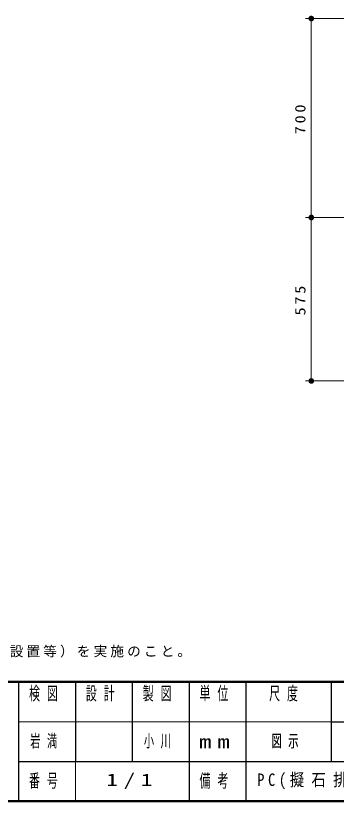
# Model space of a CAD drawing. Units: millimetres on the paper, scale 1:20. Extents: x -365 to 0, y -19 to 257.
# Drawn here: x -238 to -181.6, y 0 to 138.2 of the extents above; entities that cross this region are included whole.
import ezdxf

# ---------------------------------------------------------------- set-up
doc = ezdxf.new("R2010")
doc.units = ezdxf.units.MM
doc.layers.add('1_20', color=7, linetype='Continuous', lineweight=13)
doc.layers.add('NAKAMURA図枠', color=7, linetype='Continuous', lineweight=13)
doc.layers.add('CLASS1', color=7, linetype='Continuous')
doc.layers.add('図面情報', color=7, linetype='Continuous')
doc.styles.add('ＭＳ ゴシック', font='')
doc.styles.get('ＭＳ ゴシック').set_extended_font_data('MS Gothic')

# ---------------------------------------------------------------- blocks, each defined once
blk = doc.blocks.new('filled_dot')
at = {"color": 0, "linetype": 'Continuous', "lineweight": -2, "const_width": 1.25}
blk.add_lwpolyline([(-0.625, 0, 1), (0.625, 0, 1)], format="xyb", close=True, dxfattribs=at)

msp = doc.modelspace()

# ---------------------------------------------------------------- linework, layer by layer
at = {"layer": '1_20'}
for p, q in [((-148.348, 137.689), (-186.98, 137.689)), ((-185.98, 102.689), (-185.98, 137.689)), ((-156.838, 102.689), (-186.98, 102.689)), ((-185.98, 73.939), (-185.98, 102.689)), ((-147.541, 73.939), (-186.98, 73.939))]:
    msp.add_line(p, q, dxfattribs=at)
at = {"layer": 'NAKAMURA図枠', "lineweight": 50}
for p, q in [((-365, 21), (0, 21)), ((-365, 0), (0, 0))]:
    msp.add_line(p, q, dxfattribs=at)
at = {"layer": 'NAKAMURA図枠', "color": 211, "lineweight": 25}
for p, q in [((-237.5, 21), (-237.5, 0)), ((-227.5, 21), (-227.5, 7)), ((-217.5, 21), (-217.5, 7)), ((-207.5, 21), (-207.5, 0)), ((-197.5, 21), (-197.5, 7)), ((-182.5, 21), (-182.5, 7)), ((-182.5, 14), (-70, 14)), ((-237.5, 7), (0, 7))]:
    msp.add_line(p, q, dxfattribs=at)
at = {"layer": 'NAKAMURA図枠'}
for p, q in [((-237.5, 14), (-182.5, 14)), ((-227.5, 7), (-227.5, 0))]:
    msp.add_line(p, q, dxfattribs=at)
at = {"layer": 'NAKAMURA図枠', "lineweight": 25}
msp.add_line((-197.5, 7), (-197.5, 0), dxfattribs=at)

# ---------------------------------------------------------------- block references
at = {"layer": '1_20', "xscale": 0.4, "yscale": 0.4}
for p, rotation in [((-185.98, 137.689), 270), ((-185.98, 102.689), 90), ((-185.98, 102.689), 270), ((-185.98, 73.939), 90)]:
    msp.add_blockref('filled_dot', p, dxfattribs=dict(at, rotation=rotation))

# ---------------------------------------------------------------- texts
at = {"layer": '1_20', "char_height": 1.833, "attachment_point": 8, "rotation": 90, "style": 'ＭＳ ゴシック'}
for s, insert in [('\\T1.33;\\W1.15;700', (-186.98, 120.189)), ('\\T1.33;\\W1.15;575', (-186.98, 88.314))]:
    msp.add_mtext(s, dxfattribs=dict(at, insert=insert))
at = {"layer": 'CLASS1', "insert": (-360.12, 25.285), "char_height": 1.76, "attachment_point": 7, "style": 'ＭＳ ゴシック'}
msp.add_mtext('\\T1.23;※水栓器具は、凍結により破損することがあるので、利用地域に適した管理方法（水抜栓の設置等）を実施のこと。', dxfattribs=at)
at = {"layer": 'NAKAMURA図枠', "color": 4, "char_height": 2.346, "style": 'ＭＳ ゴシック'}
for s, insert, attachment_point in [('\\T1.64;\\W0.6;検図', (-232.5, 20.167), 2), ('\\T1.64;\\W0.6;設計', (-222.5, 20.167), 2), ('\\T1.64;\\W0.6;製図', (-212.5, 20.167), 2), ('\\T1.64;\\W0.6;単位', (-202.5, 20.167), 2), ('\\T1.64;\\W0.6;尺度', (-190.25, 20.167), 2), ('\\T1.5;\\W1.35;mm', (-202.5, 10.5), 5), ('\\T1.64;\\W0.6;番号', (-232.5, 3.5), 5), ('\\T1.64;\\W0.6;備考', (-202.5, 3.5), 5)]:
    msp.add_mtext(s, dxfattribs=dict(at, insert=insert, attachment_point=attachment_point))
at = {"layer": '図面情報', "char_height": 2.199, "style": 'ＭＳ ゴシック'}
for s, insert, attachment_point in [('\\T1.64;\\W0.6;岩満', (-232.5, 10.5), 5), ('\\T1.64;\\W0.6;小川', (-212.5, 10.5), 5), ('\\T1.64;\\W0.6;図示', (-193, 10.5), 4), ('\\T1.64;\\W0.6;図示', (-190, 10.5), 5), ('\\T1.5;\\W1.35;1/1', (-217.5, 3.5), 5), ('\\T1.5;\\W0.85;PC(擬石排水桝)', (-195.5, 3.5), 4)]:
    msp.add_mtext(s, dxfattribs=dict(at, insert=insert, attachment_point=attachment_point))

doc.saveas('drawing.dxf')
